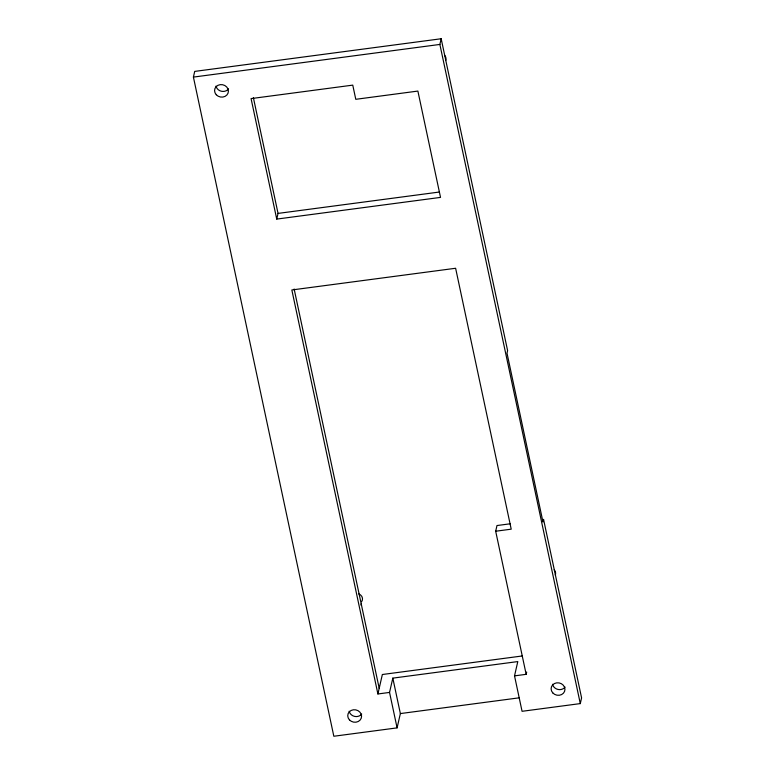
<?xml version="1.0" encoding="UTF-8"?>
<svg xmlns="http://www.w3.org/2000/svg" width="775" height="775" viewBox="0 0 775 775"><rect width="100%" height="100%" fill="white"/><g stroke="black" fill="none" stroke-linecap="round" stroke-linejoin="round"><path stroke-width="1.16" d="M193.411 77.093L194.709 71.407L441.169 38.75L507.606 350.61L507.015 353.197L542.965 521.962L543.556 519.376L581.589 697.907L580.291 703.593L522.069 711.305L514.523 675.868L517.797 661.579L392.818 678.135L389.544 692.424L397.091 727.87L333.831 736.25L193.411 77.093L439.871 44.437L441.169 38.75M276.743 219.093L251.071 98.599L352.761 85.124L355.783 99.307L417.88 91.072L440.529 197.392L276.743 219.093L278.041 213.406L253.377 97.64M389.544 692.424L377.9 693.974L382.356 674.512L522.253 655.97M397.091 727.87L400.365 713.572L392.818 678.135M514.523 675.868L526.167 674.327L495.68 531.233L496.978 525.547L510.115 523.803M526.167 674.327L526.68 672.051M278.041 213.406L439.435 192.026M495.68 531.233L511.209 529.17L455.623 268.266L291.836 289.966L377.9 693.974M400.365 713.572L519.386 697.8M439.871 44.437L580.291 703.593M294.142 289.007L379.198 688.287M565.072 687.115A6.956 6.229 12.9 0 1 557.952 689.44A6.956 6.229 12.9 0 1 552.546 684.267M361.692 714.066A6.956 6.229 12.9 0 1 354.582 716.391A6.956 6.229 12.9 0 1 349.167 711.217M228.528 88.922A6.956 6.229 12.9 0 1 221.408 91.247A6.956 6.229 12.9 0 1 215.993 86.073M554.164 569.799A5.958 5.338 12.9 0 1 555.297 575.118M444.55 55.228A5.958 5.338 12.9 0 1 445.683 60.547M361.043 603.967A5.764 5.163 12.9 0 1 361.131 605.323M358.66 593.863A5.764 5.163 12.9 0 1 361.547 601.797M552.808 692.928A6.956 6.229 12.9 0 0 564.578 691.377A6.956 6.229 12.9 0 0 556.712 682.852A6.956 6.229 12.9 0 0 552.808 692.928M349.438 719.878A6.956 6.229 12.9 0 0 361.198 718.318A6.956 6.229 12.9 0 0 353.332 709.793A6.956 6.229 12.9 0 0 349.438 719.878M216.264 94.744A6.956 6.229 12.9 0 0 228.034 93.184A6.956 6.229 12.9 0 0 220.168 84.659A6.956 6.229 12.9 0 0 216.264 94.744"/></g></svg>
